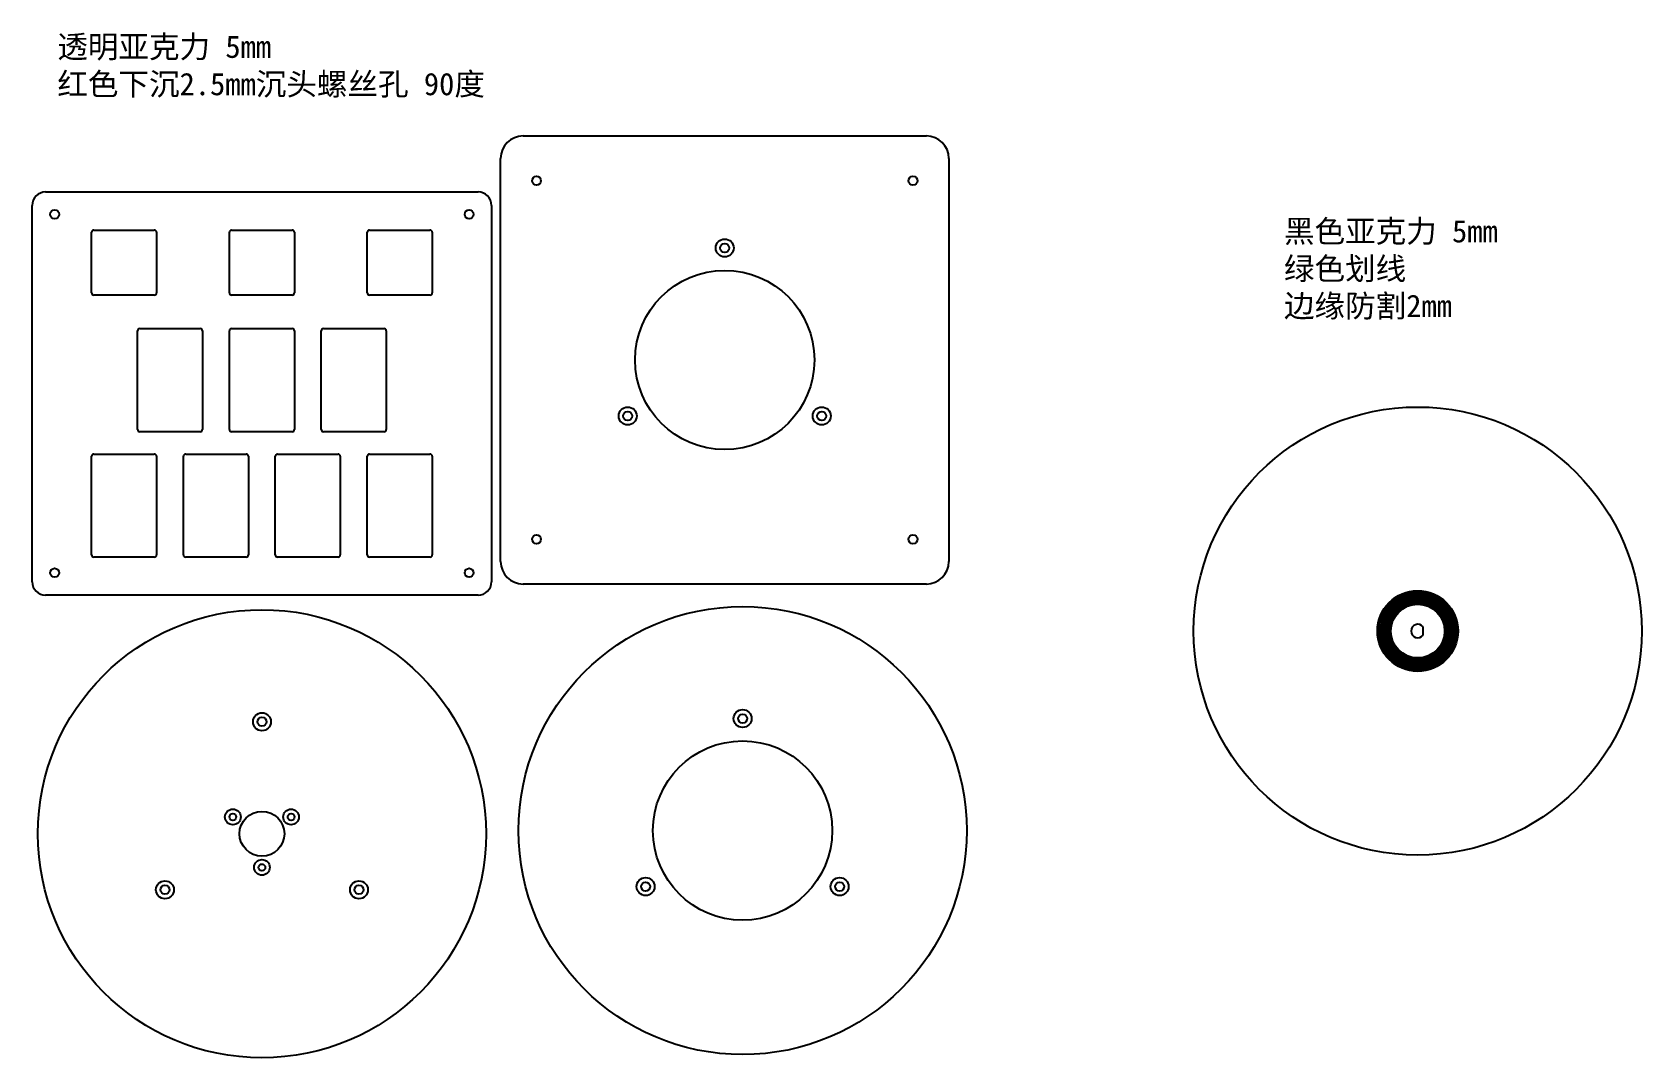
# Model space of a CAD drawing. Header units: millimetres. Extents: x 11 to 730, y 22 to 480.
import ezdxf

# ---------------------------------------------------------------- set-up
doc = ezdxf.new("R2010")
doc.units = ezdxf.units.MM
for name, color, linetype in [('KEYBOARD_PANEL', 7, 'Continuous'), ('TURNTABLE_DISC', 7, 'Continuous'), ('TURNTABLE_DISC_P', 7, 'Continuous'), ('TURNTABLE_PANEL', 7, 'Continuous'), ('默认设置', 7, 'Continuous')]:
    doc.layers.add(name, color=color, linetype=linetype)

# ---------------------------------------------------------------- blocks, each defined once
blk = doc.blocks.new('SE1')
at = {"layer": 'TURNTABLE_PANEL', "color": 7, "linetype": 'Continuous'}
for centre in [(230.51, 398.57), (398.51, 398.57), (230.51, 238.57), (398.51, 238.57)]:
    blk.add_circle(centre, 2, dxfattribs=at)
blk = doc.blocks.new('B1')
blk.add_circle((273.3, 122.08), 100)
at = {"color": 240, "true_color": 0xed1f24}
for centre in [(260.31, 129.58), (286.29, 129.58), (273.3, 107.08)]:
    blk.add_circle(centre, 3.5, dxfattribs=at)
at = {"layer": 'TURNTABLE_DISC_P', "color": 7, "linetype": 'Continuous'}
for centre, radius in [((260.31, 129.58), 1.5), ((273.3, 122.08), 10), ((286.29, 129.58), 1.5), ((273.3, 107.08), 1.5)]:
    blk.add_circle(centre, radius, dxfattribs=at)
blk = doc.blocks.new('B2')
h = blk.add_hatch()
h.set_pattern_fill('AR-CONC', color=256)
h.paths.add_polyline_path([(500.64, 123.53, 1), (536.64, 123.53, 1)])
h.paths.add_polyline_path([(530.64, 123.53, -1), (506.64, 123.53, -1)], flags=16)
h.paths.add_polyline_path([(521.02, 125.36), (521.02, 121.7, -2.937379)], flags=0)
at = {"layer": 'TURNTABLE_DISC', "color": 7, "linetype": 'Continuous'}
blk.add_line((521.02, 121.7), (521.02, 125.36), dxfattribs=at)
at = {"layer": 'TURNTABLE_DISC', "color": 3}
for radius in [18, 17.5, 17, 16.5, 16, 15.5, 15, 14.5, 14, 13.5, 13, 12.5, 12]:
    blk.add_circle((518.64, 123.53), radius, dxfattribs=at)
at = {"layer": 'TURNTABLE_DISC', "color": 7, "linetype": 'Continuous'}
blk.add_arc((518.64, 123.53), 3, 37.60121, 322.39879, dxfattribs=at)
blk = doc.blocks.new('*U10')
at = {"color": 1}
blk.add_circle((0, 0), 4, dxfattribs=at)
at = {"layer": 'TURNTABLE_PANEL', "color": 7, "linetype": 'Continuous'}
blk.add_circle((0, 0), 2, dxfattribs=at)
blk = doc.blocks.new('*U11')
at = {"color": 0, "linetype": 'ByBlock', "lineweight": -2, "transparency": 16777216}
blk.add_blockref('*U10', (121.1, -63.77), dxfattribs=at)
for p, rotation in [((77.8, -138.77), 120), ((164.4, -138.77), 240)]:
    blk.add_blockref('*U10', p, dxfattribs=dict(at, rotation=rotation))
blk = doc.blocks.new('*U14')
at = {"color": 1}
blk.add_circle((0, 0), 4, dxfattribs=at)
at = {"layer": 'TURNTABLE_PANEL', "color": 7, "linetype": 'Continuous'}
blk.add_circle((0, 0), 2, dxfattribs=at)
blk = doc.blocks.new('*U15')
at = {"color": 0, "linetype": 'ByBlock', "lineweight": -2, "transparency": 16777216}
blk.add_blockref('*U14', (121.1, -63.77), dxfattribs=at)
for p, rotation in [((77.8, -138.77), 120), ((164.4, -138.77), 240)]:
    blk.add_blockref('*U14', p, dxfattribs=dict(at, rotation=rotation))
blk = doc.blocks.new('*U17')
at = {"color": 1}
blk.add_circle((0, 0), 4, dxfattribs=at)
at = {"layer": 'TURNTABLE_PANEL', "color": 7, "linetype": 'Continuous'}
blk.add_circle((0, 0), 2, dxfattribs=at)
blk = doc.blocks.new('*U18')
at = {"color": 0, "linetype": 'ByBlock', "lineweight": -2, "transparency": 16777216}
blk.add_blockref('*U17', (121.1, -63.77), dxfattribs=at)
for p, rotation in [((77.8, -138.77), 120), ((164.4, -138.77), 240)]:
    blk.add_blockref('*U17', p, dxfattribs=dict(at, rotation=rotation))

msp = doc.modelspace()

# ---------------------------------------------------------------- linework, layer by layer
for p, q in [((230.51, 433.57), (320.51, 433.57)), ((320.51, 433.57), (410.51, 433.57)), ((220.51, 243.57), (220.51, 423.57)), ((420.51, 423.57), (420.51, 243.57)), ((410.51, 233.57), (230.51, 233.57))]:
    msp.add_line(p, q)
for centre, radius in [((320.51, 333.57), 40), ((629.77, 212.58), 100), ((328.48, 123.52), 100), ((328.48, 123.52), 40)]:
    msp.add_circle(centre, radius)
for centre, start, end in [((230.51, 423.57), 90, 180), ((410.51, 423.57), 0, 90), ((230.51, 243.57), 180, 270), ((410.51, 243.57), 270, 0)]:
    msp.add_arc(centre, 10, start, end)
at = {"layer": 'KEYBOARD_PANEL', "color": 7, "linetype": 'Continuous'}
for p, q in [((11.45, 234.57), (11.45, 402.57)), ((17.45, 408.57), (210.45, 408.57)), ((216.45, 402.57), (216.45, 234.57)), ((37.95, 363.57), (37.95, 390.57)), ((38.95, 391.57), (65.95, 391.57)), ((66.95, 390.57), (66.95, 363.57)), ((99.45, 363.57), (99.45, 390.57)), ((100.45, 391.57), (127.45, 391.57)), ((128.45, 390.57), (128.45, 363.57)), ((160.95, 363.57), (160.95, 390.57)), ((161.95, 391.57), (188.95, 391.57)), ((189.95, 390.57), (189.95, 363.57)), ((65.95, 362.57), (38.95, 362.57)), ((127.45, 362.57), (100.45, 362.57)), ((188.95, 362.57), (161.95, 362.57)), ((58.45, 302.57), (58.45, 346.57)), ((59.45, 347.57), (86.45, 347.57)), ((87.45, 346.57), (87.45, 302.57)), ((99.45, 302.57), (99.45, 346.57)), ((100.45, 347.57), (127.45, 347.57)), ((128.45, 346.57), (128.45, 302.57)), ((140.45, 302.57), (140.45, 346.57)), ((141.45, 347.57), (168.45, 347.57)), ((169.45, 346.57), (169.45, 302.57)), ((86.45, 301.57), (59.45, 301.57)), ((127.45, 301.57), (100.45, 301.57)), ((168.45, 301.57), (141.45, 301.57)), ((37.95, 246.57), (37.95, 290.57)), ((38.95, 291.57), (65.95, 291.57)), ((66.95, 290.57), (66.95, 246.57)), ((78.95, 246.57), (78.95, 290.57)), ((79.95, 291.57), (106.95, 291.57)), ((107.95, 290.57), (107.95, 246.57)), ((119.95, 246.57), (119.95, 290.57)), ((120.95, 291.57), (147.95, 291.57)), ((148.95, 290.57), (148.95, 246.57)), ((160.95, 246.57), (160.95, 290.57)), ((161.95, 291.57), (188.95, 291.57)), ((189.95, 290.57), (189.95, 246.57)), ((65.95, 245.57), (38.95, 245.57)), ((106.95, 245.57), (79.95, 245.57)), ((147.95, 245.57), (120.95, 245.57)), ((188.95, 245.57), (161.95, 245.57)), ((210.45, 228.57), (17.45, 228.57))]:
    msp.add_line(p, q, dxfattribs=at)
for centre in [(21.45, 398.57), (206.45, 398.57), (21.45, 238.57), (206.45, 238.57)]:
    msp.add_circle(centre, 2, dxfattribs=at)
for centre, radius, start, end in [((17.45, 402.57), 6, 90, 180), ((210.45, 402.57), 6, 0, 90), ((38.95, 390.57), 1, 90, 180), ((65.95, 390.57), 1, 0, 90), ((100.45, 390.57), 1, 90, 180), ((127.45, 390.57), 1, 0, 90), ((161.95, 390.57), 1, 90, 180), ((188.95, 390.57), 1, 0, 90), ((38.95, 363.57), 1, 180, 270), ((65.95, 363.57), 1, 270, 0), ((100.45, 363.57), 1, 180, 270), ((127.45, 363.57), 1, 270, 0), ((161.95, 363.57), 1, 180, 270), ((188.95, 363.57), 1, 270, 0), ((59.45, 346.57), 1, 90, 180), ((86.45, 346.57), 1, 0, 90), ((100.45, 346.57), 1, 90, 180), ((127.45, 346.57), 1, 0, 90), ((141.45, 346.57), 1, 90, 180), ((168.45, 346.57), 1, 0, 90), ((59.45, 302.57), 1, 180, 270), ((86.45, 302.57), 1, 270, 0), ((100.45, 302.57), 1, 180, 270), ((127.45, 302.57), 1, 270, 0), ((141.45, 302.57), 1, 180, 270), ((168.45, 302.57), 1, 270, 0), ((38.95, 290.57), 1, 90, 180), ((65.95, 290.57), 1, 0, 90), ((79.95, 290.57), 1, 90, 180), ((106.95, 290.57), 1, 0, 90), ((120.95, 290.57), 1, 90, 180), ((147.95, 290.57), 1, 0, 90), ((161.95, 290.57), 1, 90, 180), ((188.95, 290.57), 1, 0, 90), ((38.95, 246.57), 1, 180, 270), ((65.95, 246.57), 1, 270, 0), ((79.95, 246.57), 1, 180, 270), ((106.95, 246.57), 1, 270, 0), ((120.95, 246.57), 1, 180, 270), ((147.95, 246.57), 1, 270, 0), ((161.95, 246.57), 1, 180, 270), ((188.95, 246.57), 1, 270, 0), ((17.45, 234.57), 6, 180, 270), ((210.45, 234.57), 6, 270, 0)]:
    msp.add_arc(centre, radius, start, end, dxfattribs=at)

# ---------------------------------------------------------------- block references
for name, p in [('*U18', (199.41, 447.34)), ('B2', (111.13, 89.05)), ('B1', (-159.32, 0)), ('*U15', (-7.11, 235.85)), ('*U11', (207.38, 237.29))]:
    msp.add_blockref(name, p)
at = {"layer": '默认设置'}
msp.add_blockref('SE1', (6, 15), dxfattribs=at)

# ---------------------------------------------------------------- texts
at = {"char_height": 10, "attachment_point": 1}
for s, insert in [('{\\fSimSun|b0|i0|c134|p2;透明亚克力} 5mm\\P{\\fSimSun|b0|i0|c134|p2;红色下沉}2.5mm{\\fSimSun|b0|i0|c134|p2;沉头螺丝孔} 90{\\fSimSun|b0|i0|c134|p2;度}', (22.66, 478.42)), ('{\\fSimSun|b0|i0|c134|p2;黑色亚克力} 5mm\\P\\pxt3;{\\fSimSun|b0|i0|c134|p2;绿色划线\\P边缘防割2mm}', (570.07, 396.05))]:
    msp.add_mtext_dynamic_manual_height_columns(s, width=385.8505, gutter_width=50, heights=[0], dxfattribs=dict(at, insert=insert))

doc.saveas('drawing.dxf')
